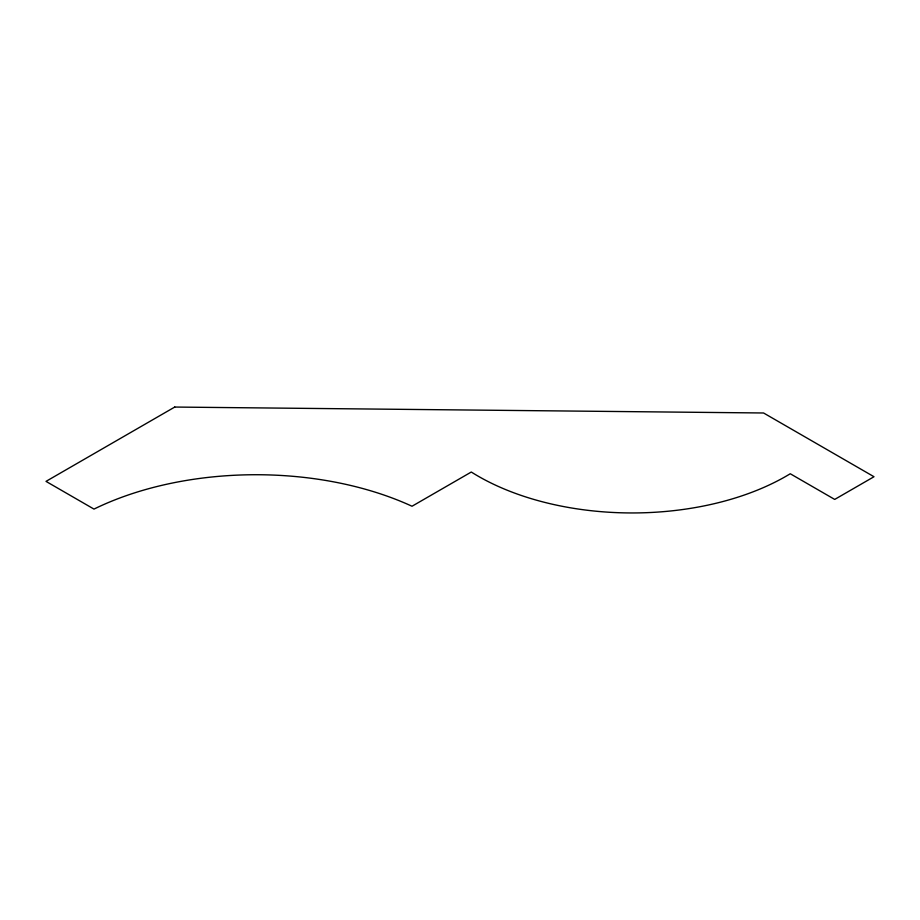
<?xml version="1.0" encoding="UTF-8"?>
<svg xmlns="http://www.w3.org/2000/svg" width="920" height="920" viewBox="0 0 920 920"><rect width="100%" height="100%" fill="white"/><g stroke="black" fill="none" stroke-linecap="round" stroke-linejoin="round"><path stroke-width="1.38" d="M174.742 407.054L46 481.378L93.989 509.093A250.251 144.474 0 0 1 412.022 506.241L471.293 472.029A218.005 125.867 0 0 0 790.257 473.754L834.704 499.422L874 476.732L763.577 412.988L174.742 407.054"/></g></svg>
